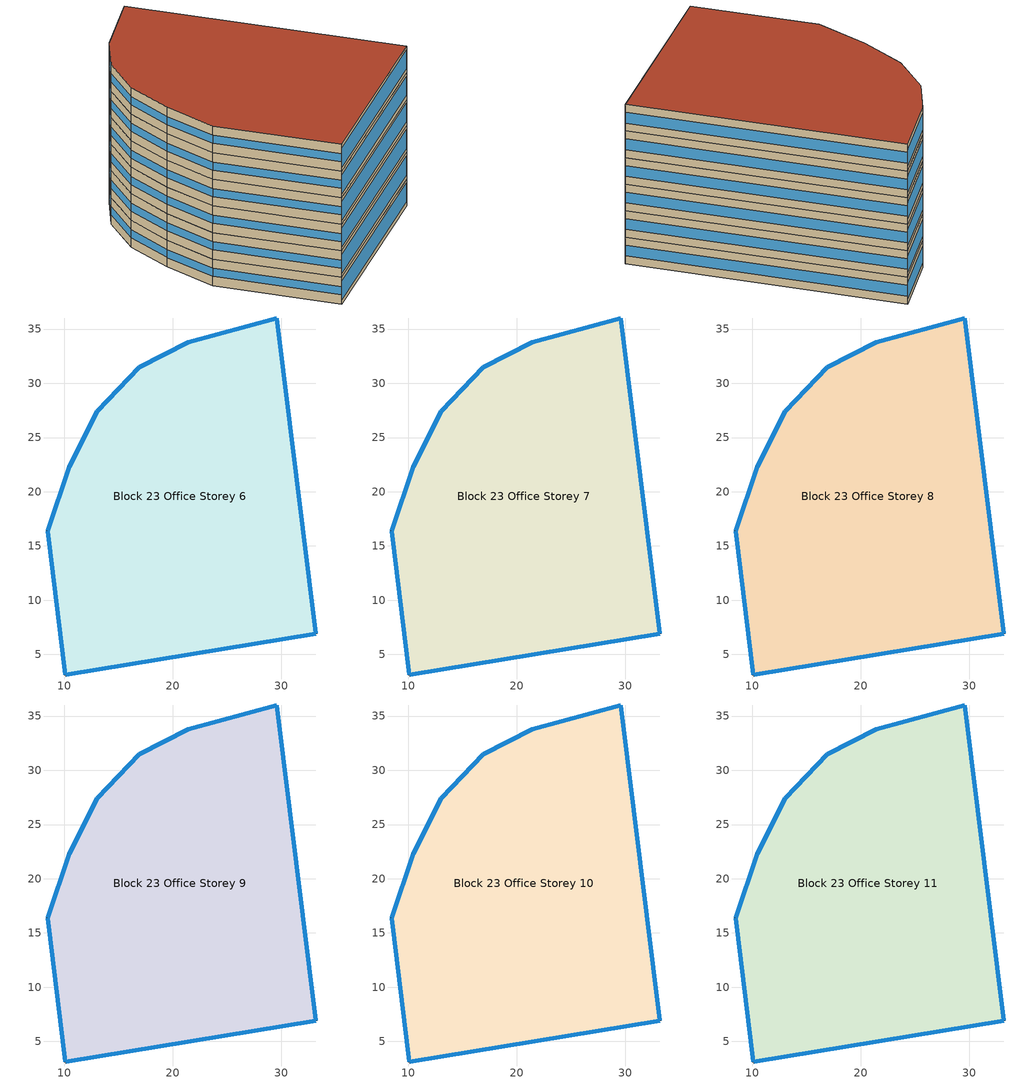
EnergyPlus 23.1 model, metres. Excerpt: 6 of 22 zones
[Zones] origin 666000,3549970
Block 23 Office Storey 6
 floor outside (Project Floor): 29.6,36.02 33.19,6.92 10.12,3.1 8.49,16.38 10.47,22.29 13.03,27.43 16.93,31.49 21.42,33.78 z17.45
 wall outside (Project Wall): 29.6,36.02 21.42,33.78 16.93,31.49 13.03,27.43 10.47,22.29 8.49,16.38 10.12,3.1 33.19,6.92 29.6,36.02 z17.45:20.36
 window (Office_north_window_construction): 29.6,36.02 21.43,33.78 / 21.42,33.78 16.93,31.49 z18.04:19.78
 window (Office_west_window_construction): 16.93,31.49 13.03,27.44 / 13.03,27.43 10.47,22.29 / 10.47,22.29 8.49,16.39 / 8.49,16.38 10.12,3.11 z18.47:19.35
 window (Office_south_window_construction): 10.13,3.1 33.18,6.91 z17.89:19.93
 window (Office_east_window_construction): 33.19,6.93 29.6,36.01 z18.33:19.49
 roof outside (Project Ceiling): 33.19,6.92 29.6,36.02 21.42,33.78 16.93,31.49 13.03,27.43 10.47,22.29 8.49,16.38 10.12,3.1 z20.36
Block 23 Office Storey 7
 floor outside (Project Floor): 29.6,36.02 33.19,6.92 10.12,3.1 8.49,16.38 10.47,22.29 13.03,27.43 16.93,31.49 21.42,33.78 z20.36
 wall outside (Project Wall): 29.6,36.02 21.42,33.78 16.93,31.49 13.03,27.43 10.47,22.29 8.49,16.38 10.12,3.1 33.19,6.92 29.6,36.02 z20.36:23.27
 window (Office_north_window_construction): 29.6,36.02 21.43,33.78 / 21.42,33.78 16.93,31.49 z20.95:22.69
 window (Office_west_window_construction): 16.93,31.49 13.03,27.44 / 13.03,27.43 10.47,22.29 / 10.47,22.29 8.49,16.39 / 8.49,16.38 10.12,3.11 z21.38:22.25
 window (Office_south_window_construction): 10.13,3.1 33.18,6.91 z20.8:22.84
 window (Office_east_window_construction): 33.19,6.93 29.6,36.01 z21.24:22.4
 roof outside (Project Ceiling): 33.19,6.92 29.6,36.02 21.42,33.78 16.93,31.49 13.03,27.43 10.47,22.29 8.49,16.38 10.12,3.1 z23.27
Block 23 Office Storey 8
 floor outside (Project Floor): 29.6,36.02 33.19,6.92 10.12,3.1 8.49,16.38 10.47,22.29 13.03,27.43 16.93,31.49 21.42,33.78 z23.27
 wall outside (Project Wall): 29.6,36.02 21.42,33.78 16.93,31.49 13.03,27.43 10.47,22.29 8.49,16.38 10.12,3.1 33.19,6.92 29.6,36.02 z23.27:26.18
 window (Office_north_window_construction): 29.6,36.02 21.43,33.78 / 21.42,33.78 16.93,31.49 z23.85:25.6
 window (Office_west_window_construction): 16.93,31.49 13.03,27.44 / 13.03,27.43 10.47,22.29 / 10.47,22.29 8.49,16.39 / 8.49,16.38 10.12,3.11 z24.29:25.16
 window (Office_south_window_construction): 10.13,3.1 33.18,6.91 z23.71:25.75
 window (Office_east_window_construction): 33.19,6.93 29.6,36.01 z24.15:25.31
 roof outside (Project Ceiling): 33.19,6.92 29.6,36.02 21.42,33.78 16.93,31.49 13.03,27.43 10.47,22.29 8.49,16.38 10.12,3.1 z26.18
Block 23 Office Storey 9
 floor outside (Project Floor): 29.6,36.02 33.19,6.92 10.12,3.1 8.49,16.38 10.47,22.29 13.03,27.43 16.93,31.49 21.42,33.78 z26.18
 wall outside (Project Wall): 29.6,36.02 21.42,33.78 16.93,31.49 13.03,27.43 10.47,22.29 8.49,16.38 10.12,3.1 33.19,6.92 29.6,36.02 z26.18:29.09
 window (Office_north_window_construction): 29.6,36.02 21.43,33.78 / 21.42,33.78 16.93,31.49 z26.76:28.51
 window (Office_west_window_construction): 16.93,31.49 13.03,27.44 / 13.03,27.43 10.47,22.29 / 10.47,22.29 8.49,16.39 / 8.49,16.38 10.12,3.11 z27.2:28.07
 window (Office_south_window_construction): 10.13,3.1 33.18,6.91 z26.62:28.65
 window (Office_east_window_construction): 33.19,6.93 29.6,36.01 z27.05:28.22
 roof outside (Project Ceiling): 33.19,6.92 29.6,36.02 21.42,33.78 16.93,31.49 13.03,27.43 10.47,22.29 8.49,16.38 10.12,3.1 z29.09
Block 23 Office Storey 10
 floor outside (Project Floor): 29.6,36.02 33.19,6.92 10.12,3.1 8.49,16.38 10.47,22.29 13.03,27.43 16.93,31.49 21.42,33.78 z29.09
 wall outside (Project Wall): 29.6,36.02 21.42,33.78 16.93,31.49 13.03,27.43 10.47,22.29 8.49,16.38 10.12,3.1 33.19,6.92 29.6,36.02 z29.09:32
 window (Office_north_window_construction): 29.6,36.02 21.43,33.78 / 21.42,33.78 16.93,31.49 z29.67:31.42
 window (Office_west_window_construction): 16.93,31.49 13.03,27.44 / 13.03,27.43 10.47,22.29 / 10.47,22.29 8.49,16.39 / 8.49,16.38 10.12,3.11 z30.11:30.98
 window (Office_south_window_construction): 10.13,3.1 33.18,6.91 z29.53:31.56
 window (Office_east_window_construction): 33.19,6.93 29.6,36.01 z29.96:31.13
 roof outside (Project Ceiling): 33.19,6.92 29.6,36.02 21.42,33.78 16.93,31.49 13.03,27.43 10.47,22.29 8.49,16.38 10.12,3.1 z32
Block 23 Office Storey 11
 floor outside (Project Floor): 29.6,36.02 33.19,6.92 10.12,3.1 8.49,16.38 10.47,22.29 13.03,27.43 16.93,31.49 21.42,33.78 z32
 wall outside (Project Wall): 29.6,36.02 21.42,33.78 16.93,31.49 13.03,27.43 10.47,22.29 8.49,16.38 10.12,3.1 33.19,6.92 29.6,36.02 z32:34.91
 window (Office_north_window_construction): 29.6,36.02 21.43,33.78 / 21.42,33.78 16.93,31.49 z32.58:34.33
 window (Office_west_window_construction): 16.93,31.49 13.03,27.44 / 13.03,27.43 10.47,22.29 / 10.47,22.29 8.49,16.39 / 8.49,16.38 10.12,3.11 z33.02:33.89
 window (Office_south_window_construction): 10.13,3.1 33.18,6.91 z32.44:34.47
 window (Office_east_window_construction): 33.19,6.93 29.6,36.01 z32.87:34.04
 roof outside (Project Ceiling): 33.19,6.92 29.6,36.02 21.42,33.78 16.93,31.49 13.03,27.43 10.47,22.29 8.49,16.38 10.12,3.1 z34.91
[Building]
Building_1: North Axis=0; Terrain=City; Loads Convergence Tolerance Value=0.04; Temperature Convergence Tolerance Value=0.4; Solar Distribution=FullExterior; Maximum Number of Warmup Days=25; Minimum Number of Warmup Days=6
[Site:Location]
CHN Design_Conditions: Latitude=30; Longitude=114; Time Zone=8; Elevation=12
[SIZINGPERIOD:DESIGNDAY] Day of Month=21; DryBulb Temperature Range Modifier Type=DefaultMultipliers; Humidity Condition Type=Wetbulb; Barometric Pressure=101181; Rain Indicator=No; Snow Indicator=No; Daylight Saving Time Indicator=No; Sky Clearness=0; Begin Environment Reset Mode=FullResetAtBeginEnvironment
Name | Month | Day Type | Maximum DryBulb Temperature | Daily DryBulb Temperature Range | Wetbulb or DewPoint at Maximum DryBulb | Wind Speed | Wind Direction | Solar Model Indicator | ASHRAE Clear Sky Optical Depth for Beam Irradiance taub | ASHRAE Clear Sky Optical Depth for Diffuse Irradiance taud
Ann Htg 99.6% Condns DB | 1 | WinterDesignDay | -10 | 0 | -4.8 | 1 | 340 | ASHRAEClearSky | 0 | 0
Ann Clg .4% Condns DB=>MWB | 7 | SummerDesignDay | 40 | 6.6 | 27.1 | 3.5 | 220 | ASHRAETau | 0.781 | 1.413
[MATERIAL]
DefaultMaterial: Roughness=Rough; Thickness=0.1; Conductivity=0.1; Density=1000; Specific Heat=1000; Thermal Absorptance=0.9; Solar Absorptance=0.7; Visible Absorptance=0.7
[WINDOWMATERIAL:SIMPLEGLAZINGSYSTEM] UFactor=3; Visible Transmittance=0.6
Name | Solar Heat Gain Coefficient
Office_east_window; Office_south_window; Office_west_window | 0.3
Office_north_window | 0.35
[CONSTRUCTION]
Project Wall; Project Floor; Project Ceiling: DefaultMaterial
Office_east_window_construction: Office_east_window
Office_south_window_construction: Office_south_window
Office_west_window_construction: Office_west_window
Office_north_window_construction: Office_north_window
[SPACE] Ceiling Height=autocalculate; Volume=autocalculate; Floor Area=autocalculate; Space Type=Office
Name | Zone
Block 23 Office Storey 6_space | Block 23 Office Storey 6
Block 23 Office Storey 7_space | Block 23 Office Storey 7
Block 23 Office Storey 8_space | Block 23 Office Storey 8
Block 23 Office Storey 9_space | Block 23 Office Storey 9
Block 23 Office Storey 10_space | Block 23 Office Storey 10
Block 23 Office Storey 11_space | Block 23 Office Storey 11
[SPACELIST]
Office: Block 23 Office Storey 0_space, Block 23 Office Storey 1_space, Block 23 Office Storey 2_space, Block 23 Office Storey 3_space, Block 23 Office Storey 4_space, Block 23 Office Storey 5_space, Block 23 Office Storey 6_space, Block 23 Office Storey 7_space, Block 23 Office Storey 8_space, Block 23 Office Storey 9_space, Block 23 Office Storey 10_space, Block 23 Office Storey 11_space, Block 23 Office Storey 12_space, Block 23 Office Storey 13_space, Block 23 Office Storey 14_space, Block 23 Office Storey 15_space, Block 23 Office Storey 16_space, Block 23 Office Storey 17_space, Block 23 Office Storey 18_space, Block 23 Office Storey 19_space, Block 23 Office Storey 20_space, Block 23 Office Storey 21_space
[ZONE] Type=1; Multiplier=1; Ceiling Height=autocalculate; Volume=autocalculate; Floor Area=autocalculate; Part of Total Floor Area=Yes
Block 23 Office Storey 6; Block 23 Office Storey 7; Block 23 Office Storey 8; Block 23 Office Storey 9; Block 23 Office Storey 10; Block 23 Office Storey 11
[PEOPLE]
People_for_office: Zone or ZoneList or Space or SpaceList=Office; Number of People Schedule=SeasonalSchedule_Schedule_office_people; Number of People Calculation Method=People/Area; People per Floor Area=0.1; Fraction Radiant=0.3; Sensible Heat Fraction=autocalculate; Activity Level Schedule=SeasonalSchedule_Schedule_office_activity; Carbon Dioxide Generation Rate=3.82e-08; Enable ASHRAE 55 Comfort Warnings=No; Mean Radiant Temperature Calculation Type=ZoneAveraged; Clothing Insulation Calculation Method=ClothingInsulationSchedule; Cold Stress Temperature Threshold=15.56; Heat Stress Temperature Threshold=30
[LIGHTS]
Light_for_office: Zone or ZoneList or Space or SpaceList=Office; Schedule=SeasonalSchedule_office_lighting; Design Level Calculation Method=Watts/Area; Watts per Zone Floor Area=8; Return Air Fraction=0; Fraction Radiant=0.32; Fraction Visible=0.25; Fraction Replaceable=1; EndUse Subcategory=General; Return Air Fraction Calculated from Plenum Temperature=No; Return Air Fraction Function of Plenum Temperature Coefficient 1=0; Return Air Fraction Function of Plenum Temperature Coefficient 2=0
[ELECTRICEQUIPMENT]
Equipment_for_office: Zone or ZoneList or Space or SpaceList=Office; Schedule=SeasonalSchedule_Schedule_office_equipment; Design Level Calculation Method=Watts/Area; Watts per Zone Floor Area=15; Fraction Latent=0; Fraction Radiant=0; Fraction Lost=0; EndUse Subcategory=Electric Equipment
[DAYLIGHTING:CONTROLS] Illuminance Setpoint at Reference Point 1=300
Name | Zone or Space | Glare Calculation Daylighting Reference Point | Daylighting Reference Point 1
Dlight_Block 23 Office Storey 6 | Block 23 Office Storey 6 | Rpoint_Block 23 Office Storey 6 | Rpoint_Block 23 Office Storey 6
Dlight_Block 23 Office Storey 7 | Block 23 Office Storey 7 | Rpoint_Block 23 Office Storey 7 | Rpoint_Block 23 Office Storey 7
Dlight_Block 23 Office Storey 8 | Block 23 Office Storey 8 | Rpoint_Block 23 Office Storey 8 | Rpoint_Block 23 Office Storey 8
Dlight_Block 23 Office Storey 9 | Block 23 Office Storey 9 | Rpoint_Block 23 Office Storey 9 | Rpoint_Block 23 Office Storey 9
Dlight_Block 23 Office Storey 10 | Block 23 Office Storey 10 | Rpoint_Block 23 Office Storey 10 | Rpoint_Block 23 Office Storey 10
Dlight_Block 23 Office Storey 11 | Block 23 Office Storey 11 | Rpoint_Block 23 Office Storey 11 | Rpoint_Block 23 Office Storey 11
[HVACTEMPLATE:ZONE:IDEALLOADSAIRSYSTEM] Template Thermostat=Thermostat_for_office; Maximum Heating Supply Air Temperature=50; Minimum Cooling Supply Air Temperature=13; Maximum Heating Supply Air Humidity Ratio=0.0156; Minimum Cooling Supply Air Humidity Ratio=0.0077; Heating Limit=NoLimit; Cooling Limit=NoLimit; Dehumidification Control Type=ConstantSensibleHeatRatio; Cooling Sensible Heat Ratio=0.7; Dehumidification Setpoint=60; Humidification Control Type=None; Humidification Setpoint=30; Outdoor Air Method=DetailedSpecification; Outdoor Air Flow Rate per Person=0.00944; Outdoor Air Flow Rate per Zone Floor Area=0; Outdoor Air Flow Rate per Zone=0; Design Specification Outdoor Air Object=Ventilation_for_office; Demand Controlled Ventilation Type=None; Outdoor Air Economizer Type=NoEconomizer; Heat Recovery Type=None; Sensible Heat Recovery Effectiveness=0.7; Latent Heat Recovery Effectiveness=0.65
Block 23 Office Storey 6; Block 23 Office Storey 7; Block 23 Office Storey 8; Block 23 Office Storey 9; Block 23 Office Storey 10; Block 23 Office Storey 11
[DESIGNSPECIFICATION:OUTDOORAIR]
Ventilation_for_office: Outdoor Air Method=Flow/Person; Outdoor Air Flow per Person=0.00833333; Outdoor Air Flow per Zone Floor Area=0; Outdoor Air Flow per Zone=0; Outdoor Air Flow Air Changes per Hour=0
[SCHEDULE:DAY:HOURLY]
Schedule_office_lighting_weekday_hourly: 0.1, 0.1, 0.1, 0.1, 0.1, 0.1, 0.1, 0.2, 0.5, 0.95, 0.95, 0.95, 0.8, 0.8, 0.95, 0.95, 0.95, 0.95, 0.95, 0.95, 0.95, 0.8, 0.5, 0.1
Schedule_office_lighting_holiday_hourly; Schedule_office_equipment_holiday_hourly: 0.1, 0.1, 0.1, 0.1, 0.1, 0.1, 0.1, 0.1, 0.1, 0.1, 0.1, 0.1, 0.1, 0.3, 0.3, 0.3, 0.3, 0.3, 0.3, 0.3, 0.3, 0.3, 0.1, 0.1
Schedule_office_equipment_weekday_hourly: 0.1, 0.1, 0.1, 0.1, 0.1, 0.1, 0.1, 0.2, 0.5, 0.95, 0.95, 0.95, 0.5, 0.5, 0.95, 0.95, 0.95, 0.95, 0.95, 0.95, 0.4, 0.4, 0.3, 0.1
Schedule_office_people_weekday_hourly: 0.1, 0.1, 0.1, 0.1, 0.1, 0.1, 0.1, 0.5, 0.95, 0.95, 0.95, 0.8, 0.8, 0.95, 0.95, 0.95, 0.95, 0.95, 0.8, 0.5, 0.5, 0.3, 0.1, 0.1
Schedule_office_people_holiday_hourly: 0.1, 0.1, 0.1, 0.1, 0.1, 0.1, 0.1, 0.1, 0.1, 0.1, 0.1, 0.1, 0.1, 0.3, 0.3, 0.3, 0.3, 0.3, 0.3, 0.1, 0.1, 0.1, 0.1, 0.1
Schedule_office_activity_weekday_hourly; Schedule_office_activity_holiday_hourly: 144, 144, 144, 144, 144, 144, 144, 144, 144, 144, 144, 144, 144, 144, 144, 144, 144, 144, 144, 144, 144, 144, 144, 144
[SCHEDULE:WEEK:DAILY]
Schedule_office_lighting_weekly: Schedule_office_lighting_holiday_hourly, Schedule_office_lighting_weekday_hourly, Schedule_office_lighting_weekday_hourly, Schedule_office_lighting_weekday_hourly, Schedule_office_lighting_weekday_hourly, Schedule_office_lighting_weekday_hourly, Schedule_office_lighting_holiday_hourly, Schedule_office_lighting_holiday_hourly, Schedule_office_lighting_weekday_hourly, Schedule_office_lighting_weekday_hourly, Schedule_office_lighting_holiday_hourly, Schedule_office_lighting_holiday_hourly
Schedule_office_equipment_weekly: Schedule_office_equipment_holiday_hourly, Schedule_office_equipment_weekday_hourly, Schedule_office_equipment_weekday_hourly, Schedule_office_equipment_weekday_hourly, Schedule_office_equipment_weekday_hourly, Schedule_office_equipment_weekday_hourly, Schedule_office_equipment_holiday_hourly, Schedule_office_equipment_holiday_hourly, Schedule_office_equipment_weekday_hourly, Schedule_office_equipment_weekday_hourly, Schedule_office_equipment_holiday_hourly, Schedule_office_equipment_holiday_hourly
Schedule_office_people_weekly: Schedule_office_people_holiday_hourly, Schedule_office_people_weekday_hourly, Schedule_office_people_weekday_hourly, Schedule_office_people_weekday_hourly, Schedule_office_people_weekday_hourly, Schedule_office_people_weekday_hourly, Schedule_office_people_holiday_hourly, Schedule_office_people_holiday_hourly, Schedule_office_people_weekday_hourly, Schedule_office_people_weekday_hourly, Schedule_office_people_holiday_hourly, Schedule_office_people_holiday_hourly
Schedule_office_activity_weekly: Schedule_office_activity_holiday_hourly, Schedule_office_activity_weekday_hourly, Schedule_office_activity_weekday_hourly, Schedule_office_activity_weekday_hourly, Schedule_office_activity_weekday_hourly, Schedule_office_activity_weekday_hourly, Schedule_office_activity_holiday_hourly, Schedule_office_activity_holiday_hourly, Schedule_office_activity_weekday_hourly, Schedule_office_activity_weekday_hourly, Schedule_office_activity_holiday_hourly, Schedule_office_activity_holiday_hourly
[SCHEDULE:YEAR]
SeasonalSchedule_office_lighting: Schedule_office_lighting_weekly, 1, 1, 12, 31
SeasonalSchedule_Schedule_office_equipment: Schedule_office_equipment_weekly, 1, 1, 12, 31
SeasonalSchedule_Schedule_office_people: Schedule_office_people_weekly, 1, 1, 12, 31
SeasonalSchedule_Schedule_office_activity: Schedule_office_activity_weekly, 1, 1, 12, 31
